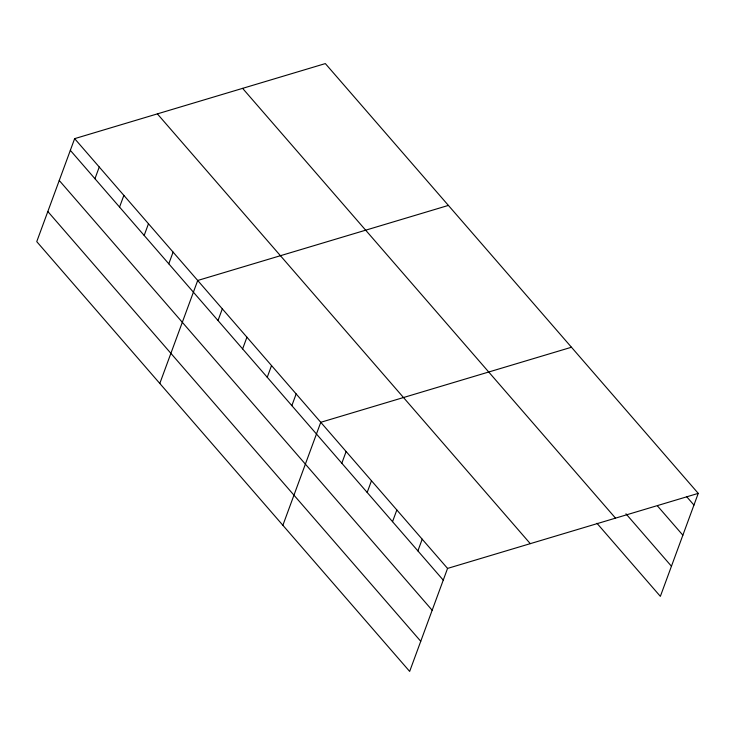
<?xml version="1.0" encoding="UTF-8"?>
<svg xmlns="http://www.w3.org/2000/svg" width="735" height="735" viewBox="0 0 735 735"><rect width="100%" height="100%" fill="white"/><g stroke="black" fill="none" stroke-linecap="round" stroke-linejoin="round"><path stroke-width="1.1" d="M74.639 138.649L36.75 241.631L409.661 671.413L447.56 568.421L698.25 493.369L325.339 63.587L74.639 138.649L447.56 568.421M94.953 178.715L99.253 167.01M119.557 207.077L123.866 195.381M144.17 235.448L148.479 223.743M168.784 263.81L173.093 252.114M159.807 383.459L197.706 280.476L448.396 205.414M218.01 320.543L222.319 308.838M242.623 348.904L246.932 337.209M267.237 377.275L271.537 365.571M291.85 405.637L296.15 393.932M282.874 525.286L320.763 422.303L571.462 347.242M341.821 463.225L346.121 451.529M367.178 492.45L371.478 480.754M392.536 521.675L396.836 509.98M417.893 550.901L422.202 539.196M698.25 493.369L660.361 596.351L596.967 523.292M686.49 496.474L693.941 505.064M657.503 505.965L682.861 535.19M625.944 513.793L671.441 566.226M242.605 88.356L615.517 518.138M157.373 113.879L530.284 543.652M70.34 150.353L443.251 580.126M59.25 180.47L432.171 610.252M47.83 211.515L420.751 641.288"/></g></svg>
